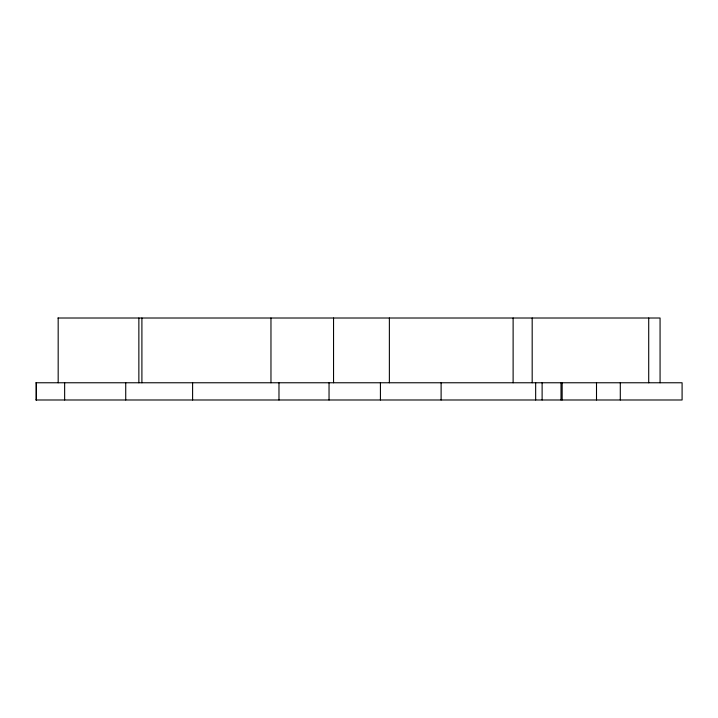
<?xml version="1.0" encoding="UTF-8"?>
<svg xmlns="http://www.w3.org/2000/svg" width="718" height="718" viewBox="0 0 718 718"><rect width="100%" height="100%" fill="white"/><g stroke="black" fill="none" stroke-linecap="round" stroke-linejoin="round"><path stroke-width="1.08" d="M57.952 318.011L660.066 318.011L660.075 382.766M35.954 382.766L682.091 382.766L682.091 399.989L35.954 399.989M648.713 318.011L648.713 382.766M620.298 382.766L620.298 399.989M596.505 382.766L596.505 399.989M562.158 382.766L562.158 399.989M561.009 382.766L561.009 399.989M542.117 382.766L542.117 399.989M535.664 382.766L535.664 399.989M532.182 318.011L532.182 382.766M513.119 318.011L513.119 382.766M441.112 382.766L441.112 399.989M389.371 318.011L389.371 382.766M380.423 382.766L380.423 399.989M333.547 318.011L333.547 382.766M329.041 382.766L329.041 399.989M278.979 382.766L278.979 399.989M270.964 318.011L270.964 382.766M192.603 382.766L192.603 399.989M141.904 318.011L141.904 382.766M138.861 318.011L138.861 382.766M125.731 382.766L125.731 399.989M64.647 382.766L64.647 399.989M58.176 318.011L58.176 382.766M36.385 382.766L36.385 399.989M36.169 382.766L36.169 399.989"/></g></svg>
